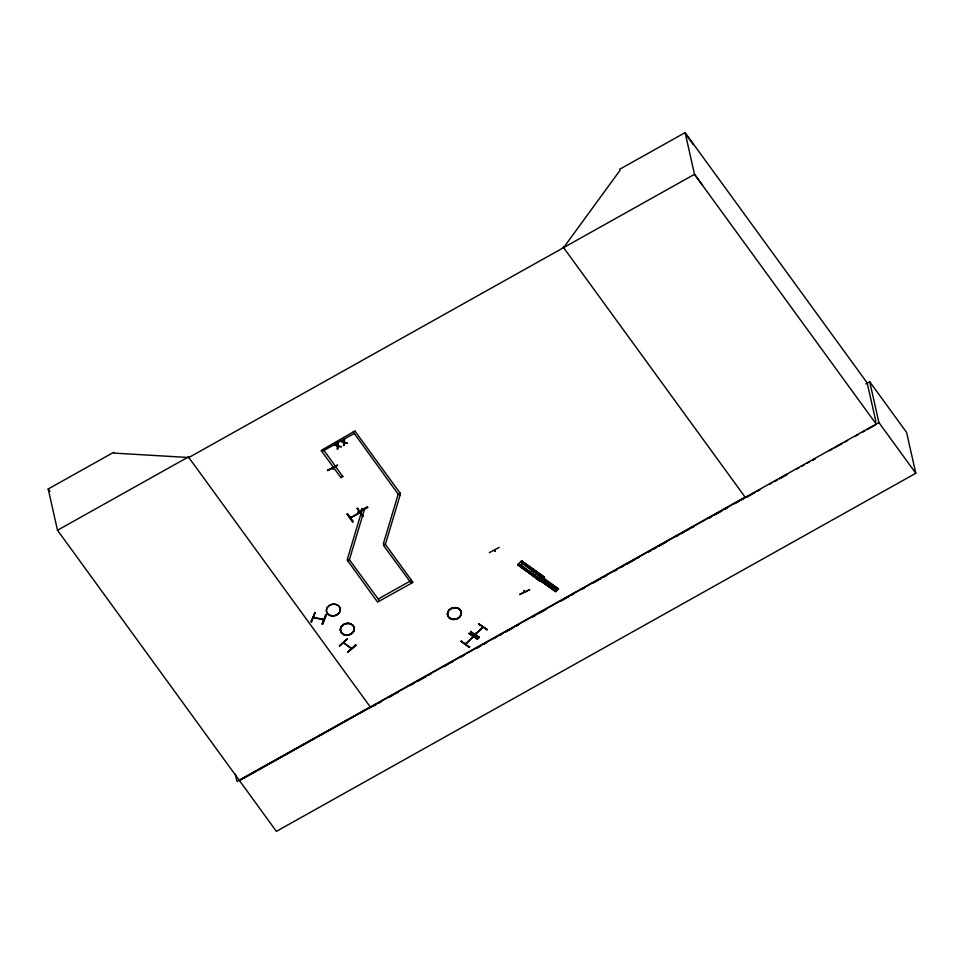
<?xml version="1.0" encoding="UTF-8"?>
<svg xmlns="http://www.w3.org/2000/svg" width="964" height="964" viewBox="0 0 964 964"><rect width="100%" height="100%" fill="white"/><g stroke="black" fill="none" stroke-linecap="round" stroke-linejoin="round"><path stroke-width="1.45" d="M337.267 448.826L338.111 448.73L338.087 446.103M343.521 445.32L344.377 445.223L344.341 442.597M334.966 444.356L337.496 445.621L337.472 442.946M341.232 440.849L343.762 442.115L343.738 439.439M337.34 449.164L337.34 445.898M343.594 445.657L343.606 442.392M341.22 446.609L338.243 445.826L338.256 442.512M347.486 443.103L344.497 442.319L344.51 439.006M350.715 648.374L351.788 648.603L343.618 642.711M344.244 643.35L343.895 642.47M469.721 646.579L469.384 647.338L461.154 641.506L461.503 640.771M479.216 637.084L478.879 637.831L470.649 632.01L470.986 631.263M469.384 647.326L461.455 641.168M478.879 637.819L470.673 631.938M470.95 631.673L479.168 637.156M351.233 516.716L351.474 517.548L350.257 517.74M360.126 512.715L359.006 512.788M364.428 509.558L349.414 559.662L347.317 559.337L362.331 509.233M347.353 560.241L377.539 602.066L413.014 582.377L385.359 544.359L383.262 544.033L398.277 493.93M411.026 582.907L383.491 545.407L385.359 544.359L400.373 494.255M353.065 521.428L352.595 522.066L347.028 514.246L347.486 513.643M465.552 643.916L466.287 642.663M466.552 643.47L466.576 642.868M472.348 637.216L473.107 636.469M473.408 636.722L466.034 643.988M475.156 634.228L476.071 633.36M482.904 627.215L481.831 627.576M315.083 612.851L310.998 621.901L314.999 612.514M314.481 617.105L314.192 617.888L313.276 617.599M322.916 619.671L323.892 619.816L313.481 617.695M332.749 468.058L332.966 469.119L332.339 467.733M332.917 468.191L333.327 468.793M361.874 508.438L361.982 509.076M362.886 509.414L362.03 508.944L362.476 509.643M495.219 550.986L494.785 550.48M539.611 581.051L517.704 564.627L540.105 580.569L540.937 579.75L518.801 563.856L517.692 564.784M540.888 579.834L518.801 563.856M542.913 577.713L521.15 561.614L520.548 562.193L542.744 578.063L520.644 562.12M521.524 561.108L543.648 577.002M539.599 581.051L544.021 576.785L521.837 560.976M558.578 588.823L555.626 591.667L540.864 581.063L543.817 578.219L558.301 588.703M541.696 580.268L556.505 590.824L541.563 580.292M542.672 578.087L543.66 576.846M543.081 578.737L558.023 589.378L542.937 579.087M476.156 633.914L475.782 633.155M482.771 627.359L475.119 634.336M362.934 509.546L361.97 508.859M520.777 561.819L521.886 560.891M521.355 561.446L543.515 577.291M539.828 580.677L517.704 564.627L521.536 560.94L543.72 576.918M540.563 579.954L518.451 563.916M540.912 581.051L555.686 591.619M541.021 580.822L555.987 591.33L541.202 580.75M541.527 580.232L556.505 590.824M563.603 247.628L619.924 170.471L619.659 169.29L685.115 132.634L867.034 382.708M487.278 629.564L478.686 624.033L487.254 629.54M469.131 633.661L477.783 639.06L469.058 633.324M470.649 632.023L479.301 637.421M486.856 629.974L479.048 623.744M465.624 643.844L473.023 636.541M482.807 627.251L475.529 634.493M519.97 566.254L523.777 562.554M529.598 573.182L533.405 569.483M531.839 574.797L535.659 571.098M533.839 576.219L537.659 572.52M536.092 577.834L539.9 574.134M537.587 578.906L541.394 575.207M542.539 581.798L545.082 579.328M555.83 587.052L553.264 589.378M339.388 645.832L347.305 638.638M339.714 646.073L347.594 638.867M355.523 644.796L356.041 645.47L347.691 652.315L355.583 644.856M313.396 617.273L324.012 619.503M517.969 564.687L539.84 580.521M542.949 577.665L520.789 561.663M540.358 580.328L518.21 564.446M477.421 639.349L469.119 633.3M865.768 383.925L869.709 381.72L906.594 432.426L915.8 473.264L276.379 831.366L57.503 530.248L48.2 488.989L113.656 452.333L113.824 453.092L188.836 457.526L694.502 174.315L685.115 132.634M57.503 530.248L188.498 456.888L188.92 457.478M342.786 476.24L341.027 477.795L321.145 450.465L355.065 430.896M338.159 446.44L341.304 446.947M344.425 442.934L347.558 443.44M353.186 431.944L398.385 494.436L400.144 492.881M347.474 560.747L349.414 559.662M410.351 580.991L378.201 599.006M239.421 780.322L745.1 497.123M239.494 780.659L878.915 422.557L869.709 381.72M373.369 706.13L375.996 704.66M378.611 703.202L381.238 701.732M389.094 697.321L393.023 695.128M395.65 693.658L398.265 692.188M411.375 684.85L413.99 683.38M417.918 681.174L425.787 676.776M428.402 675.306L431.029 673.836M444.127 666.498L448.067 664.304M450.682 662.834L453.309 661.364M461.166 656.966L463.792 655.496M476.891 648.157L480.819 645.952M483.446 644.482L486.061 643.012M493.93 638.614L496.544 637.144M499.171 635.674L501.786 634.216M505.714 632.01L513.583 627.6M516.198 626.142L518.825 624.672M531.923 617.334L535.864 615.128M538.478 613.658L546.347 609.26M560.759 601.187L568.615 596.776M571.242 595.318L573.857 593.848M581.726 589.438L584.341 587.98M593.511 582.834L601.379 578.436M603.994 576.966L606.621 575.496M614.478 571.098L617.105 569.628M621.033 567.422L623.66 565.952M626.275 564.494L634.143 560.084M636.758 558.614L639.385 557.156M648.555 552.011L651.17 550.54M653.797 549.082L656.412 547.612M659.039 546.142L666.895 541.744M676.065 536.599L678.692 535.128M681.307 533.67L683.934 532.2M686.549 530.73L689.176 529.26M691.791 527.79L694.417 526.332M708.829 518.258L711.456 516.788M714.071 515.318L721.94 510.92M724.554 509.45L727.181 507.98M735.038 503.582L738.966 501.376M741.593 499.906L744.208 498.436M757.306 491.11L759.921 489.64L757.318 491.122M769.079 484.506L771.706 483.048M776.936 480.108L774.321 481.578L776.972 480.156M779.563 478.65L787.407 474.24L779.599 478.698M796.577 469.119L799.192 467.648M801.807 466.178L804.434 464.72M807.049 463.25L809.664 461.78M812.278 460.31L814.905 458.852M829.305 450.791L831.92 449.32M834.535 447.85L842.391 443.452M845.006 441.982L847.621 440.524M855.478 436.126L858.093 434.656M862.021 432.462L864.648 430.992M867.263 429.522L875.119 425.124M370.321 707.01L236.963 781.406L235.337 774.176M812.363 460.418L814.978 458.96M327.676 470.697L337.364 465.347M337.424 465.479L327.435 470.396L337.316 465.106M357.367 508.51L363.356 516.114L362.826 516.415L357.295 508.51L362.741 516.077M347.028 514.282L347.558 513.981L353.137 521.765L347.414 514.017M357.789 508.329L357.174 508.293M367.525 506.618L357.837 511.968M358.21 512.703L367.911 507.389M350.354 517.68L359.837 512.438M360.03 512.715L350.679 517.945M499.183 547.395L489.314 552.673M524.235 591.04L524.464 592.017L524.079 590.534M359.319 513.222L358.765 512.559M351.511 648.844L343.702 642.783M494.737 550.432L495.279 551.155L494.339 550.613M398.385 494.436L400.494 494.761M362.44 509.739L364.549 510.064M343.678 442.741L340.497 441.259M337.424 446.248L334.243 444.766M461.178 641.446L469.408 647.254M521.054 561.723L543.262 577.532M524.247 591.908L523.741 590.727M355.656 645.133L347.727 652.279M685.38 133.815L693.381 144.648M702.503 185.136L694.502 174.315L876.421 424.389M878.915 422.557L915.8 473.264M563.169 247.037L745.521 497.701M355.174 431.402L400.265 493.387M342.907 476.746L324 450.417M410.471 581.497L411.447 582.497M349.354 559.698L379.298 600.512M188.402 456.936L370.754 707.6M48.2 488.989L49.971 491.411M519.801 594.559L529.766 589.631L519.704 594.258M867.443 384.106L875.927 421.702M556.794 587.63L554.264 590.101M554.3 585.835L551.757 588.305M552.962 584.883L550.432 587.353M551.468 583.81L548.926 586.281M354.282 433.451L322.121 451.465M325.615 614.731L326.278 615.189L322.795 624.371L322.121 623.913M322.735 618.828L322.711 619.575M314.939 612.526L311.589 622.033M325.748 614.996L322.205 624.25L325.832 615.056M754.679 492.568L746.835 496.978L754.692 492.592M450.983 618.996A7.037 5.844 -12.7 0 0 461.419 613.152A7.037 5.844 -12.7 0 0 450.911 608.814A7.037 5.844 -12.7 0 0 450.983 618.996M450.947 618.719A6.989 5.808 -12.7 0 0 461.322 612.899A6.989 5.808 -12.7 0 0 450.887 608.585A6.989 5.808 -12.7 0 0 450.947 618.719M450.947 618.852A7.037 5.844 -12.7 0 0 461.382 612.996A7.037 5.844 -12.7 0 0 450.887 608.658A7.037 5.844 -12.7 0 0 450.947 618.852M343.871 634.577A7.037 5.844 -12.7 0 0 354.318 628.733A7.037 5.844 -12.7 0 0 343.811 624.395A7.013 5.82 -12.7 0 0 343.871 634.457A7.013 5.82 -12.7 0 0 354.27 628.624A7.013 5.82 -12.7 0 0 343.799 624.311A7.037 5.844 -12.7 0 0 343.871 634.577M343.907 634.734A7.037 5.844 -12.7 0 0 354.354 628.877A7.037 5.844 -12.7 0 0 343.847 624.539A7.037 5.844 -12.7 0 0 343.907 634.734M329.893 615.466A7.037 5.844 -12.7 0 0 340.34 609.622A7.037 5.844 -12.7 0 0 329.833 605.284A7.037 5.844 -12.7 0 0 329.893 615.466M329.869 615.321A7.037 5.844 -12.7 0 0 340.304 609.465A7.037 5.844 -12.7 0 0 329.796 605.127A7.037 5.844 -12.7 0 0 329.869 615.321"/></g></svg>
